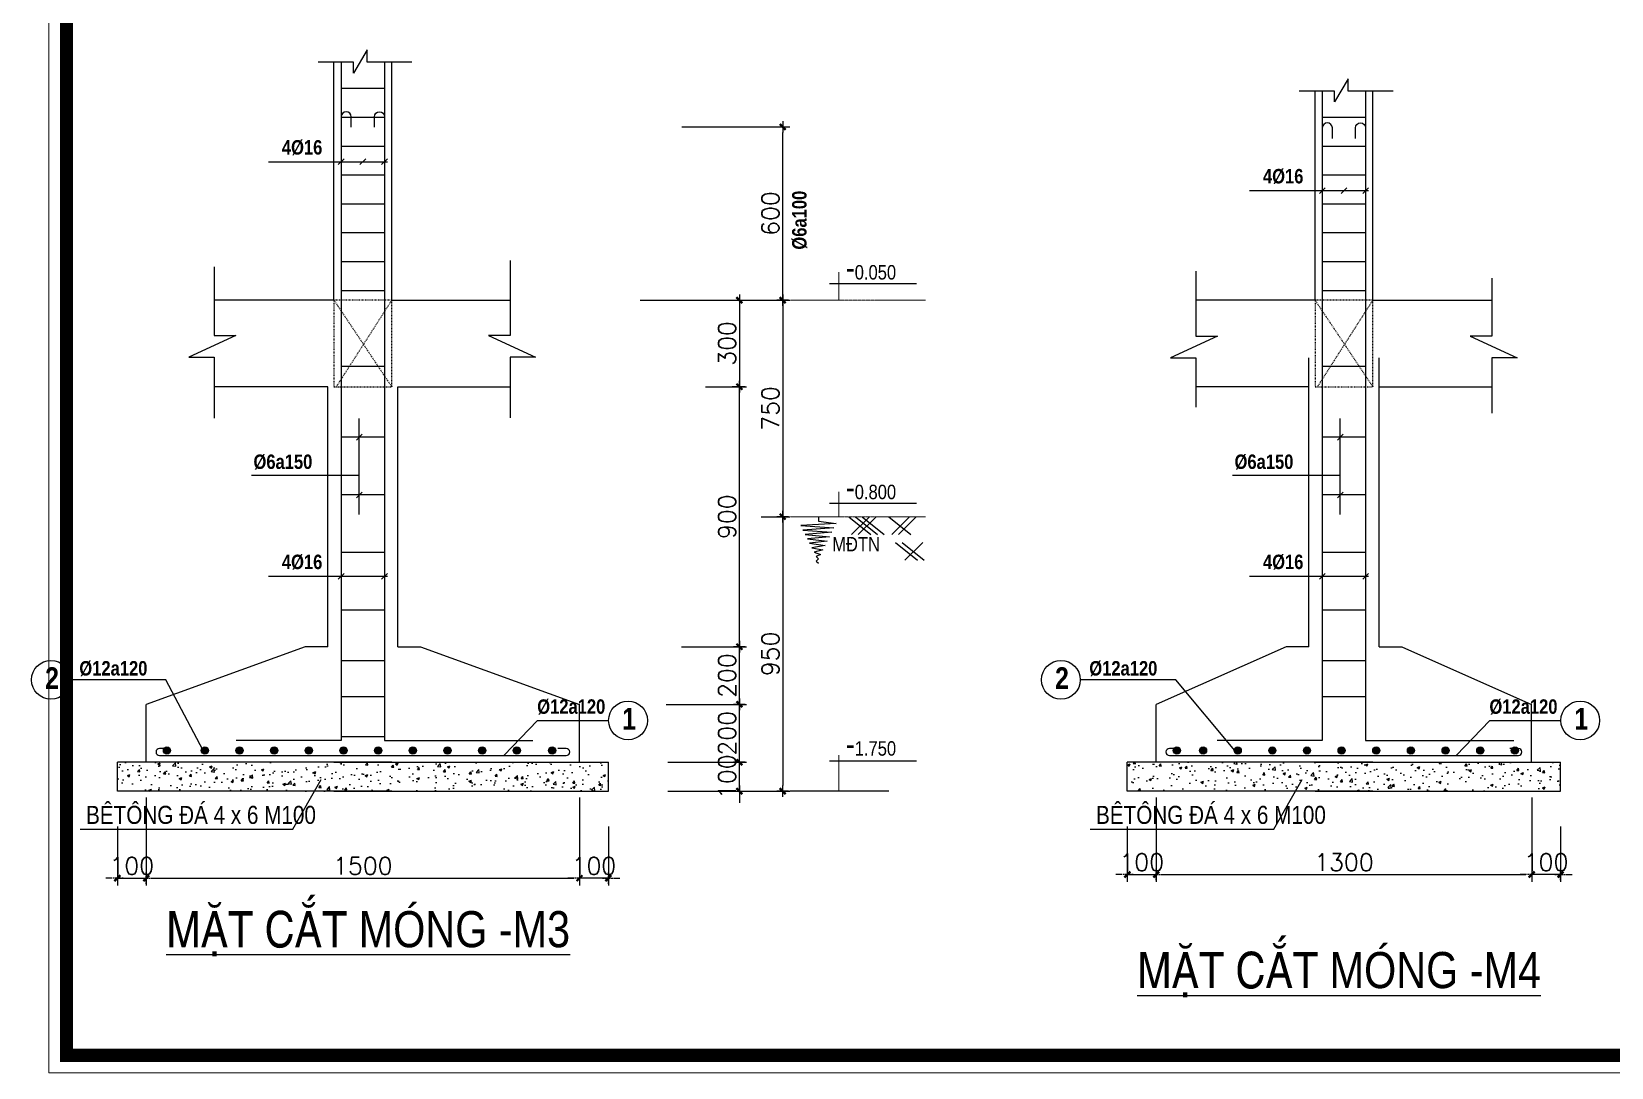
# Model space of a CAD drawing. Header units: millimetres. Extents: x 615730 to 2792744, y 139412 to 597571.
# Drawn here: x 1082388 to 1104268, y 255511 to 269857 of the extents above; entities that cross this region are included whole.
import ezdxf

# ---------------------------------------------------------------- set-up
doc = ezdxf.new("R2010")
doc.units = ezdxf.units.MM
doc.header["$MEASUREMENT"] = 0
doc.header["$PDMODE"] = 34
for name, pattern in [('CAPNUOC', [4, 2.5, -0.5, 0.5, -0.5]), ('HIDDEN', [0.375, 0.25, -0.125]), ('PHU', [4, 2, -2])]:
    doc.linetypes.add(name, pattern=pattern)
doc.layers.get('0').update_dxf_attribs({"lineweight": 5})
for name, color, linetype in [('2C', 251, 'Continuous'), ('2H', 7, 'HIDDEN'), ('2L', 7, 'Continuous'), ('3L', 2, 'Continuous'), ('4L', 161, 'Continuous'), ('5L', 1, 'Continuous'), ('H', 252, 'Continuous')]:
    doc.layers.add(name, color=color, linetype=linetype)
doc.layers.add('thay', color=7, linetype='Continuous', lineweight=15)
doc.layers.add('TRUC', color=155, linetype='CAPNUOC', lineweight=5)
doc.styles.add('500', font='', dxfattribs={"height": 500})
doc.styles.add('AVO', font='', dxfattribs={"height": 200})
doc.styles.add('romans', font='romans.shx', dxfattribs={"height": 240})
doc.styles.add('UNIVER', font='')
doc.styles.get('500').set_extended_font_data('VNI-Helve-Condense')
doc.styles.get('AVO').set_extended_font_data('VNI-Helve-Condense')
doc.styles.get('UNIVER').set_extended_font_data('VNI-Helve-Condense', bold=True)
doc.dimstyles.new('25', dxfattribs={"dimtxt": 160, "dimasz": 80, "dimexe": 100, "dimexo": 0, "dimgap": 50, "dimtad": 1, "dimdec": 0, "dimlfac": 0.25, "dimdsep": 46, "dimtxsty": 'romans', "dimblk": ']', "dimcen": 50, "dimdle": 100, "dimclrd": 148, "dimclre": 148, "dimclrt": 2, "dimadec": 0, "dimazin": 0, "dimtfac": 0.4, "dimtdec": 0, "dimtix": 1, "dimtmove": 2, "dimatfit": 3, "dimldrblk": ']', "dimfxl": 1, "dimtvp": 0.004, "dimtolj": 1, "dimarcsym": 0})

# ---------------------------------------------------------------- blocks, each defined once
blk = doc.blocks.new(']')
for p, q in [((1, 0), (-1, 0)), ((0, 1), (0, -1))]:
    blk.add_line(p, q)
at = {"color": 9, "const_width": 0.4}
blk.add_lwpolyline([(-0.51, -0.51), (0.51, 0.51)], dxfattribs=at)
blk = doc.blocks.new('*D835')
at = {"layer": '2L', "color": 148, "lineweight": -2, "transparency": 16777216}
for p, q in [((1091721, 264938), (1092291, 264938)), ((1092191, 261417), (1092191, 264858)), ((1091391, 261337), (1092291, 261337))]:
    blk.add_line(p, q, dxfattribs=at)
at = {"layer": 'DEFPOINTS', "color": 0, "transparency": 16777216}
for p in [(1091721, 264938), (1092191, 264938), (1091391, 261337)]:
    blk.add_point(p, dxfattribs=at)
at = {"layer": '2L', "color": 148, "lineweight": -2, "transparency": 16777216, "xscale": 80, "yscale": 80, "zscale": 80}
for p, rotation in [((1092191, 264938), 90), ((1092191, 261337), 270)]:
    blk.add_blockref(']', p, dxfattribs=dict(at, rotation=rotation))
at = {"layer": '2L', "color": 2, "transparency": 16777216, "insert": (1092021, 263138), "char_height": 240, "attachment_point": 5, "rotation": 90, "style": 'romans'}
blk.add_mtext('\\A1;900', dxfattribs=at)
blk = doc.blocks.new('*D836')
at = {"layer": '2L', "color": 148, "lineweight": -2, "transparency": 16777216}
for p, q in [((1091201, 259737), (1092291, 259737)), ((1092191, 259817), (1092191, 259897)), ((1092191, 259337), (1092191, 259737)), ((1091201, 259337), (1092291, 259337)), ((1092191, 259257), (1092191, 259177))]:
    blk.add_line(p, q, dxfattribs=at)
at = {"layer": 'DEFPOINTS', "color": 0, "transparency": 16777216}
for p in [(1091201, 259737), (1092191, 259737), (1091201, 259337)]:
    blk.add_point(p, dxfattribs=at)
at = {"layer": '2L', "color": 148, "lineweight": -2, "transparency": 16777216, "xscale": 80, "yscale": 80, "zscale": 80}
for p, rotation in [((1092191, 259737), 270), ((1092191, 259337), 90)]:
    blk.add_blockref(']', p, dxfattribs=dict(at, rotation=rotation))
at = {"layer": '2L', "color": 2, "transparency": 16777216, "insert": (1092021, 259537), "char_height": 240, "attachment_point": 5, "rotation": 90, "style": 'romans'}
blk.add_mtext('\\A1;100', dxfattribs=at)
blk = doc.blocks.new('*D837')
at = {"layer": '2L', "color": 148, "lineweight": -2, "transparency": 16777216}
for p, q in [((1091391, 261337), (1092291, 261337)), ((1092191, 260619), (1092191, 261257)), ((1091175, 260539), (1092291, 260539))]:
    blk.add_line(p, q, dxfattribs=at)
at = {"layer": 'DEFPOINTS', "color": 0, "transparency": 16777216}
for p in [(1091391, 261337), (1092191, 261337), (1091175, 260539)]:
    blk.add_point(p, dxfattribs=at)
at = {"layer": '2L', "color": 148, "lineweight": -2, "transparency": 16777216, "xscale": 80, "yscale": 80, "zscale": 80}
for p, rotation in [((1092191, 261337), 90), ((1092191, 260539), 270)]:
    blk.add_blockref(']', p, dxfattribs=dict(at, rotation=rotation))
at = {"layer": '2L', "color": 2, "transparency": 16777216, "insert": (1092021, 260938), "char_height": 240, "attachment_point": 5, "rotation": 90, "style": 'romans'}
blk.add_mtext('\\A1;200', dxfattribs=at)
blk = doc.blocks.new('*D838')
at = {"layer": '2L', "color": 148, "lineweight": -2, "transparency": 16777216}
for p, q in [((1091175, 260539), (1092291, 260539)), ((1092191, 259817), (1092191, 260459)), ((1091201, 259737), (1092291, 259737))]:
    blk.add_line(p, q, dxfattribs=at)
at = {"layer": 'DEFPOINTS', "color": 0, "transparency": 16777216}
for p in [(1091175, 260539), (1092191, 260539), (1091201, 259737)]:
    blk.add_point(p, dxfattribs=at)
at = {"layer": '2L', "color": 148, "lineweight": -2, "transparency": 16777216, "xscale": 80, "yscale": 80, "zscale": 80}
for p, rotation in [((1092191, 260539), 90), ((1092191, 259737), 270)]:
    blk.add_blockref(']', p, dxfattribs=dict(at, rotation=rotation))
at = {"layer": '2L', "color": 2, "transparency": 16777216, "insert": (1092021, 260138), "char_height": 240, "attachment_point": 5, "rotation": 90, "style": 'romans'}
blk.add_mtext('\\A1;200', dxfattribs=at)
blk = doc.blocks.new('*D839')
at = {"layer": '2L', "color": 148, "lineweight": -2, "transparency": 16777216}
for p, q in [((1090816, 266137), (1092291, 266137)), ((1092191, 266057), (1092191, 265018)), ((1092191, 264938), (1092091, 264938))]:
    blk.add_line(p, q, dxfattribs=at)
at = {"layer": 'DEFPOINTS', "color": 0, "transparency": 16777216}
for p in [(1090816, 266137), (1092191, 264938), (1092191, 264938)]:
    blk.add_point(p, dxfattribs=at)
at = {"layer": '2L', "color": 148, "lineweight": -2, "transparency": 16777216, "xscale": 80, "yscale": 80, "zscale": 80}
for p, rotation in [((1092191, 266137), 90), ((1092191, 264938), 270)]:
    blk.add_blockref(']', p, dxfattribs=dict(at, rotation=rotation))
at = {"layer": '2L', "color": 2, "transparency": 16777216, "insert": (1092021, 265538), "char_height": 240, "attachment_point": 5, "rotation": 90, "style": 'romans'}
blk.add_mtext('\\A1;300', dxfattribs=at)
blk = doc.blocks.new('*D840')
at = {"layer": '2L', "color": 148, "lineweight": -2, "transparency": 16777216}
for p, q in [((1091396, 268537), (1092891, 268537)), ((1092791, 266217), (1092791, 268457)), ((1091416, 266137), (1092891, 266137))]:
    blk.add_line(p, q, dxfattribs=at)
at = {"layer": 'DEFPOINTS', "color": 0, "transparency": 16777216}
for p in [(1091396, 268537), (1092791, 268537), (1091416, 266137)]:
    blk.add_point(p, dxfattribs=at)
at = {"layer": '2L', "color": 148, "lineweight": -2, "transparency": 16777216, "xscale": 80, "yscale": 80, "zscale": 80}
for p, rotation in [((1092791, 268537), 90), ((1092791, 266137), 270)]:
    blk.add_blockref(']', p, dxfattribs=dict(at, rotation=rotation))
at = {"layer": '2L', "color": 2, "transparency": 16777216, "insert": (1092621, 267337), "char_height": 240, "attachment_point": 5, "rotation": 90, "style": 'romans'}
blk.add_mtext('\\A1;600', dxfattribs=at)
blk = doc.blocks.new('_Oblique')
at = {"color": 0, "linetype": 'ByBlock', "lineweight": -2}
blk.add_line((-0.5, -0.5), (0.5, 0.5), dxfattribs=at)
blk = doc.blocks.new('*D841')
at = {"layer": '2H', "color": 148, "linetype": 'ByBlock', "lineweight": -2, "transparency": 16777216}
for p, q in [((1083976, 259247), (1083976, 258031)), ((1089976, 259247), (1089976, 258031)), ((1084056, 258131), (1089896, 258131))]:
    blk.add_line(p, q, dxfattribs=at)
at = {"layer": 'DEFPOINTS', "color": 0, "linetype": 'ByBlock', "transparency": 16777216}
for p in [(1083976, 259247), (1089976, 259247), (1089976, 258131)]:
    blk.add_point(p, dxfattribs=at)
at = {"layer": '2H', "color": 148, "linetype": 'ByBlock', "lineweight": -2, "transparency": 16777216, "xscale": 80, "yscale": 80, "zscale": 80, "rotation": 180}
blk.add_blockref(']', (1083976, 258131), dxfattribs=at)
at = {"layer": '2H', "color": 148, "linetype": 'ByBlock', "lineweight": -2, "transparency": 16777216, "xscale": 80, "yscale": 80, "zscale": 80}
blk.add_blockref(']', (1089976, 258131), dxfattribs=at)
at = {"layer": '2H', "color": 2, "linetype": 'ByBlock', "transparency": 16777216, "insert": (1086976, 258301), "char_height": 240, "attachment_point": 5, "style": 'romans'}
blk.add_mtext('\\A1;1500', dxfattribs=at)
blk = doc.blocks.new('*D842')
at = {"layer": '2H', "color": 148, "linetype": 'ByBlock', "lineweight": -2, "transparency": 16777216}
for p, q in [((1083576, 258847), (1083576, 258031)), ((1083976, 258847), (1083976, 258031)), ((1083496, 258131), (1083416, 258131)), ((1083576, 258131), (1083976, 258131)), ((1084056, 258131), (1084136, 258131))]:
    blk.add_line(p, q, dxfattribs=at)
at = {"layer": 'DEFPOINTS', "color": 0, "linetype": 'ByBlock', "transparency": 16777216}
for p in [(1083576, 258847), (1083976, 258847), (1083976, 258131)]:
    blk.add_point(p, dxfattribs=at)
at = {"layer": '2H', "color": 148, "linetype": 'ByBlock', "lineweight": -2, "transparency": 16777216, "xscale": 80, "yscale": 80, "zscale": 80}
blk.add_blockref(']', (1083576, 258131), dxfattribs=at)
at = {"layer": '2H', "color": 148, "linetype": 'ByBlock', "lineweight": -2, "transparency": 16777216, "xscale": 80, "yscale": 80, "zscale": 80, "rotation": 180}
blk.add_blockref(']', (1083976, 258131), dxfattribs=at)
at = {"layer": '2H', "color": 2, "linetype": 'ByBlock', "transparency": 16777216, "insert": (1083776, 258301), "char_height": 240, "attachment_point": 5, "style": 'romans'}
blk.add_mtext('\\A1;100', dxfattribs=at)
blk = doc.blocks.new('*D843')
at = {"layer": '2H', "color": 148, "linetype": 'ByBlock', "lineweight": -2, "transparency": 16777216}
for p, q in [((1089976, 258847), (1089976, 258031)), ((1090376, 258847), (1090376, 258031)), ((1089896, 258131), (1089816, 258131)), ((1090376, 258131), (1089976, 258131)), ((1090456, 258131), (1090536, 258131))]:
    blk.add_line(p, q, dxfattribs=at)
at = {"layer": 'DEFPOINTS', "color": 0, "linetype": 'ByBlock', "transparency": 16777216}
for p in [(1089976, 258847), (1090376, 258847), (1089976, 258131)]:
    blk.add_point(p, dxfattribs=at)
at = {"layer": '2H', "color": 148, "linetype": 'ByBlock', "lineweight": -2, "transparency": 16777216, "xscale": 80, "yscale": 80, "zscale": 80}
blk.add_blockref(']', (1089976, 258131), dxfattribs=at)
at = {"layer": '2H', "color": 148, "linetype": 'ByBlock', "lineweight": -2, "transparency": 16777216, "xscale": 80, "yscale": 80, "zscale": 80, "rotation": 180}
blk.add_blockref(']', (1090376, 258131), dxfattribs=at)
at = {"layer": '2H', "color": 2, "linetype": 'ByBlock', "transparency": 16777216, "insert": (1090176, 258301), "char_height": 240, "attachment_point": 5, "style": 'romans'}
blk.add_mtext('\\A1;100', dxfattribs=at)
blk = doc.blocks.new('*D846')
at = {"layer": '2L', "color": 148, "lineweight": -2, "transparency": 16777216}
for p, q in [((1092491, 263138), (1092891, 263138)), ((1092791, 263058), (1092791, 259417)), ((1091701, 259337), (1092891, 259337))]:
    blk.add_line(p, q, dxfattribs=at)
at = {"layer": 'DEFPOINTS', "color": 0, "transparency": 16777216}
for p in [(1092491, 263138), (1091701, 259337), (1092791, 259337)]:
    blk.add_point(p, dxfattribs=at)
at = {"layer": '2L', "color": 148, "lineweight": -2, "transparency": 16777216, "xscale": 80, "yscale": 80, "zscale": 80}
for p, rotation in [((1092791, 263138), 90), ((1092791, 259337), 270)]:
    blk.add_blockref(']', p, dxfattribs=dict(at, rotation=rotation))
at = {"layer": '2L', "color": 2, "transparency": 16777216, "insert": (1092621, 261238), "char_height": 240, "attachment_point": 5, "rotation": 90, "style": 'romans'}
blk.add_mtext('\\A1;950', dxfattribs=at)
blk = doc.blocks.new('*D847')
at = {"layer": '2L', "color": 148, "lineweight": -2, "transparency": 16777216}
for p, q in [((1091946, 266137), (1092891, 266137)), ((1092791, 266057), (1092791, 263218)), ((1092491, 263138), (1092891, 263138))]:
    blk.add_line(p, q, dxfattribs=at)
at = {"layer": 'DEFPOINTS', "color": 0, "transparency": 16777216}
for p in [(1091946, 266137), (1092491, 263138), (1092791, 263138)]:
    blk.add_point(p, dxfattribs=at)
at = {"layer": '2L', "color": 148, "lineweight": -2, "transparency": 16777216, "xscale": 80, "yscale": 80, "zscale": 80}
for p, rotation in [((1092791, 266137), 90), ((1092791, 263138), 270)]:
    blk.add_blockref(']', p, dxfattribs=dict(at, rotation=rotation))
at = {"layer": '2L', "color": 2, "transparency": 16777216, "insert": (1092621, 264638), "char_height": 240, "attachment_point": 5, "rotation": 90, "style": 'romans'}
blk.add_mtext('\\A1;750', dxfattribs=at)
blk = doc.blocks.new('*D864')
at = {"layer": '2H', "color": 148, "linetype": 'ByBlock', "lineweight": -2, "transparency": 16777216}
for p, q in [((1097964, 259247), (1097964, 258082)), ((1103164, 259247), (1103164, 258082)), ((1098044, 258182), (1103084, 258182))]:
    blk.add_line(p, q, dxfattribs=at)
at = {"layer": 'DEFPOINTS', "color": 0, "linetype": 'ByBlock', "transparency": 16777216}
for p in [(1097964, 259247), (1103164, 259247), (1103164, 258182)]:
    blk.add_point(p, dxfattribs=at)
at = {"layer": '2H', "color": 148, "linetype": 'ByBlock', "lineweight": -2, "transparency": 16777216, "xscale": 80, "yscale": 80, "zscale": 80, "rotation": 180}
blk.add_blockref(']', (1097964, 258182), dxfattribs=at)
at = {"layer": '2H', "color": 148, "linetype": 'ByBlock', "lineweight": -2, "transparency": 16777216, "xscale": 80, "yscale": 80, "zscale": 80}
blk.add_blockref(']', (1103164, 258182), dxfattribs=at)
at = {"layer": '2H', "color": 2, "linetype": 'ByBlock', "transparency": 16777216, "insert": (1100564, 258352), "char_height": 240, "attachment_point": 5, "style": 'romans'}
blk.add_mtext('\\A1;1300', dxfattribs=at)
blk = doc.blocks.new('*D865')
at = {"layer": '2H', "color": 148, "linetype": 'ByBlock', "lineweight": -2, "transparency": 16777216}
for p, q in [((1097564, 258847), (1097564, 258082)), ((1097964, 258847), (1097964, 258082)), ((1097484, 258182), (1097404, 258182)), ((1097564, 258182), (1097964, 258182)), ((1098044, 258182), (1098124, 258182))]:
    blk.add_line(p, q, dxfattribs=at)
at = {"layer": 'DEFPOINTS', "color": 0, "linetype": 'ByBlock', "transparency": 16777216}
for p in [(1097564, 258847), (1097964, 258847), (1097964, 258182)]:
    blk.add_point(p, dxfattribs=at)
at = {"layer": '2H', "color": 148, "linetype": 'ByBlock', "lineweight": -2, "transparency": 16777216, "xscale": 80, "yscale": 80, "zscale": 80}
blk.add_blockref(']', (1097564, 258182), dxfattribs=at)
at = {"layer": '2H', "color": 148, "linetype": 'ByBlock', "lineweight": -2, "transparency": 16777216, "xscale": 80, "yscale": 80, "zscale": 80, "rotation": 180}
blk.add_blockref(']', (1097964, 258182), dxfattribs=at)
at = {"layer": '2H', "color": 2, "linetype": 'ByBlock', "transparency": 16777216, "insert": (1097764, 258352), "char_height": 240, "attachment_point": 5, "style": 'romans'}
blk.add_mtext('\\A1;100', dxfattribs=at)
blk = doc.blocks.new('*D866')
at = {"layer": '2H', "color": 148, "linetype": 'ByBlock', "lineweight": -2, "transparency": 16777216}
for p, q in [((1103164, 258847), (1103164, 258082)), ((1103564, 258847), (1103564, 258082)), ((1103084, 258182), (1103004, 258182)), ((1103564, 258182), (1103164, 258182)), ((1103644, 258182), (1103724, 258182))]:
    blk.add_line(p, q, dxfattribs=at)
at = {"layer": 'DEFPOINTS', "color": 0, "linetype": 'ByBlock', "transparency": 16777216}
for p in [(1103164, 258847), (1103564, 258847), (1103164, 258182)]:
    blk.add_point(p, dxfattribs=at)
at = {"layer": '2H', "color": 148, "linetype": 'ByBlock', "lineweight": -2, "transparency": 16777216, "xscale": 80, "yscale": 80, "zscale": 80}
blk.add_blockref(']', (1103164, 258182), dxfattribs=at)
at = {"layer": '2H', "color": 148, "linetype": 'ByBlock', "lineweight": -2, "transparency": 16777216, "xscale": 80, "yscale": 80, "zscale": 80, "rotation": 180}
blk.add_blockref(']', (1103564, 258182), dxfattribs=at)
at = {"layer": '2H', "color": 2, "linetype": 'ByBlock', "transparency": 16777216, "insert": (1103364, 258352), "char_height": 240, "attachment_point": 5, "style": 'romans'}
blk.add_mtext('\\A1;100', dxfattribs=at)

msp = doc.modelspace()

# ---------------------------------------------------------------- hatches: boundary and pattern name
at = {"layer": '2C', "linetype": 'ByBlock'}
h = msp.add_hatch(dxfattribs=at)
h.set_pattern_fill('AR-CONC', color=256, scale=50, style=0)
h.set_pattern_definition([(50, (859245.87, 239664.7), (358.6301, -31.37607), [37.5, -412.5]), (355, (859245.87, 239664.7), (-69.37567, 376.09607), [30, -330]), (100.4514, (859275.76, 239662.1), (289.2547, 344.71977), [31.8701, -350.57106]), (46.1842, (859245.87, 239764.7), (533.6205, -82.7595), [56.25, -618.75]), (96.6356, (859290.34, 239757.8), (467.3314, 487.0589), [47.8051, -525.8565]), (351.1842, (859245.87, 239764.7), (467.331, 487.0593), [45, -495]), (21, (859295.87, 239739.7), (298.45353, -201.30945), [37.5, -412.5]), (326, (859295.87, 239739.7), (121.65767, 362.575), [30, -330]), (71.4514, (859320.74, 239722.93), (420.1113, 161.26525), [31.8701, -350.57106]), (37.5, (859245.87, 239664.71), (6.07993, 166.44693), [0, -326, 0, -335, 0, -331.25]), (7.5, (859245.87, 239664.7), (131.53477, 197.20586), [0, -191, 0, -318.5, 0, -126.25]), (327.5, (859134.37, 239664.7), (266.91122, -11.277436), [0, -125, 0, -390, 0, -517.5]), (317.5, (859084.37, 239664.7), (291.59308, 50.0525), [0, -162.5, 0, -259, 0, -367.5])])
h.paths.add_polyline_path([(1087376.4, 259337.4), (1090376.4, 259337.4), (1090376.4, 259737.4), (1086576.4, 259737.4), (1083576.4, 259737.4), (1083576.4, 259337.4)])
h = msp.add_hatch(dxfattribs=at)
h.set_pattern_fill('AR-CONC', color=256, scale=50, style=0)
h.set_pattern_definition([(50, (911359.4, 318939.85), (358.6301, -31.37607), [37.5, -412.5]), (355, (911359.4, 318939.85), (-69.3757, 376.0961), [30, -330]), (100.4514, (911389.3, 318937.23), (289.2547, 344.7198), [31.8701, -350.57106]), (46.1842, (911359.4, 319039.85), (533.6205, -82.7595), [56.25, -618.75]), (96.6356, (911403.9, 319032.95), (467.3314, 487.059), [47.8051, -525.8565]), (351.1842, (911359.4, 319039.85), (467.331, 487.0593), [45, -495]), (21, (911409.4, 319014.85), (298.45353, -201.30945), [37.5, -412.5]), (326, (911409.4, 319014.85), (121.65767, 362.575), [30, -330]), (71.4514, (911434.28, 318998.07), (420.1113, 161.26525), [31.8701, -350.57106]), (37.5, (911359.41, 318939.85), (6.07993, 166.44693), [0, -326, 0, -335, 0, -331.25]), (7.5, (911359.4, 318939.85), (131.53477, 197.20586), [0, -191, 0, -318.5, 0, -126.25]), (327.5, (911247.91, 318939.85), (266.91122, -11.27744), [0, -125, 0, -390, 0, -517.5]), (317.5, (911197.9, 318939.85), (291.59308, 50.0525), [0, -162.5, 0, -259, 0, -367.5])])
h.paths.add_polyline_path([(1103563.9, 259337.4), (1103563.9, 259737.4), (1100163.9, 259737.4), (1097563.9, 259737.4), (1097563.9, 259337.4), (1100963.9, 259337.4)])
at = {"layer": '2L'}
for points in [[(1084313.3, 259899.4, -1), (1084213.3, 259899.4, -1)], [(1084838.4, 259899.4, -1), (1084738.4, 259899.4, -1)], [(1085318.4, 259899.4, -1), (1085218.4, 259899.4, -1)], [(1085798.4, 259899.4, -1), (1085698.4, 259899.4, -1)], [(1086278.4, 259899.4, -1), (1086178.4, 259899.4, -1)], [(1086758.4, 259899.4, -1), (1086658.4, 259899.4, -1)], [(1087238.4, 259899.4, -1), (1087138.4, 259899.4, -1)], [(1087718.4, 259899.4, -1), (1087618.4, 259899.4, -1)], [(1088198.4, 259899.4, -1), (1088098.4, 259899.4, -1)], [(1088678.4, 259899.4, -1), (1088578.4, 259899.4, -1)], [(1089158.4, 259899.4, -1), (1089058.4, 259899.4, -1)], [(1089547, 259899.4, 1), (1089647, 259899.4, 1)], [(1098300.8, 259899.4, -1), (1098200.8, 259899.4, -1)], [(1098662.3, 259899.4, -1), (1098562.3, 259899.4, -1)], [(1099142.3, 259899.4, -1), (1099042.3, 259899.4, -1)], [(1099622.3, 259899.4, -1), (1099522.3, 259899.4, -1)], [(1100102.3, 259899.4, -1), (1100002.3, 259899.4, -1)], [(1100582.3, 259899.4, -1), (1100482.3, 259899.4, -1)], [(1101062.3, 259899.4, -1), (1100962.3, 259899.4, -1)], [(1101542.3, 259899.4, -1), (1101442.3, 259899.4, -1)], [(1102022.3, 259899.4, -1), (1101922.3, 259899.4, -1)], [(1102502.3, 259899.4, -1), (1102402.3, 259899.4, -1)], [(1102982.3, 259899.4, -1), (1102882.3, 259899.4, -1)]]:
    msp.add_hatch(color=256, dxfattribs=at).paths.add_polyline_path(points)

# ---------------------------------------------------------------- linework, layer by layer
at = {"layer": '2C', "ltscale": 2}
for p, q in [((1093706, 263137.7), (1094013.2, 262891.9)), ((1093991.8, 263137.7), (1093746, 262891.9)), ((1093798.2, 263137.7), (1094105.4, 262891.9)), ((1094084, 263137.7), (1093838.2, 262891.9)), ((1093890.4, 263137.7), (1094197.6, 262891.9)), ((1094260.2, 263137.7), (1094567.4, 262891.9)), ((1094546, 263137.7), (1094300.2, 262891.9)), ((1094638.1, 263137.7), (1094392.4, 262891.9)), ((1094352.4, 262779.7), (1094659.6, 262533.9)), ((1094444.5, 262779.7), (1094751.7, 262533.9)), ((1094730.3, 262779.7), (1094484.5, 262533.9))]:
    msp.add_line(p, q, dxfattribs=at)
msp.add_lwpolyline([(1093285.8, 263137.7), (1093285.8, 263076.3), (1093531.6, 263045.5), (1093040.1, 263014.8), (1093500.9, 262984.1), (1093070.8, 262953.4), (1093470.2, 262922.7), (1093101.5, 262891.9), (1093439.4, 262861.2), (1093132.2, 262830.5), (1093408.7, 262799.8), (1093163, 262769.1), (1093378, 262738.3), (1093193.7, 262707.6), (1093347.3, 262676.9), (1093224.4, 262646.2), (1093316.6, 262615.5), (1093255.1, 262584.7), (1093285.8, 262554), (1093255.1, 262523.3), (1093285.8, 262492.6)], dxfattribs=at)
at = {"layer": '2H', "linetype": 'ByBlock'}
for centre in [(1082656.7, 260878.6), (1096644.2, 260878.6), (1090648.5, 260315.7), (1103836.1, 260315.7)]:
    msp.add_circle(centre, 268.5, dxfattribs=at)
at = {"layer": '2L'}
for p, q in [((1086576.4, 266137.4), (1086576.4, 269432.8)), ((1087376.4, 266137.4), (1087376.4, 269432.8)), ((1100163.9, 266138.7), (1100163.9, 269032.8)), ((1100963.9, 266137.4), (1100963.9, 269032.8)), ((1094645.2, 266362.1), (1093438.3, 266362.1)), ((1086576.4, 266137.4), (1084926.4, 266137.4)), ((1087376.4, 266137.4), (1089026.4, 266137.4)), ((1100163.9, 266137.4), (1098513.9, 266137.4)), ((1100963.9, 266137.4), (1102613.9, 266137.4)), ((1100078.3, 261337.4), (1100078.3, 265338.7)), ((1101049.6, 261337.4), (1101049.6, 265338.7)), ((1086490.8, 261337.4), (1086490.8, 264938.7)), ((1087462, 261337.4), (1087462, 264938.7)), ((1086926.2, 263706.7), (1085434.7, 263706.7)), ((1100513.7, 263706.7), (1099022.3, 263706.7)), ((1094645.2, 263319.7), (1093438.3, 263319.7)), ((1086176.4, 261337.4), (1083976.4, 260538.7)), ((1086490.8, 261337.4), (1086176.4, 261337.4)), ((1087462, 261337.4), (1087776.4, 261337.4)), ((1087776.4, 261337.4), (1089976.4, 260538.7)), ((1099763.9, 261337.4), (1097963.9, 260538.7)), ((1100078.3, 261337.4), (1099763.9, 261337.4)), ((1101049.6, 261337.4), (1101363.9, 261337.4)), ((1101363.9, 261337.4), (1103163.9, 260538.7)), ((1083976.4, 259737.4), (1083976.4, 260538.7)), ((1089976.4, 259737.4), (1089976.4, 260538.7)), ((1097963.9, 259737.4), (1097963.9, 260538.7)), ((1103163.9, 259737.4), (1103163.9, 260538.7)), ((1094645.2, 259753), (1093438.3, 259753)), ((1086005.2, 258809.7), (1086396.6, 259499.5)), ((1099592.8, 258809.7), (1099984.2, 259499.5)), ((1094260.1, 259337.4), (1092891.4, 259337.4)), ((1083061.7, 258809.7), (1086005.2, 258809.7)), ((1097049.2, 258809.7), (1099592.8, 258809.7))]:
    msp.add_line(p, q, dxfattribs=at)
at = {"layer": '2L', "linetype": 'PHU', "ltscale": 5}
for p, q in [((1086576.4, 266137.4), (1087376.4, 264937.4)), ((1087376.4, 266137.4), (1086608.5, 264937.4)), ((1100163.9, 266137.4), (1100963.9, 264937.4)), ((1100963.9, 266137.4), (1100196.1, 264937.4))]:
    msp.add_line(p, q, dxfattribs=at)
at = {"layer": '2L'}
for points in [[(1085669.8, 268054.1), (1087317.1, 268054.1)], [(1099257.3, 267654.1), (1100904.7, 267654.1)], [(1086490.8, 264938.7), (1084926.4, 264938.7)], [(1087462, 264938.7), (1089026.4, 264938.7)], [(1100078.3, 264938.7), (1098513.9, 264938.7)], [(1101049.6, 264938.7), (1102613.9, 264938.7)], [(1086926.2, 263169.7), (1086926.2, 264500)], [(1100513.7, 263169.7), (1100513.7, 264500)], [(1085669.8, 262312.4), (1087317.1, 262312.4)], [(1099257.3, 262312.4), (1100904.7, 262312.4)], [(1084763.3, 259899.4), (1084247.8, 260878.6), (1082925.2, 260878.6)], [(1099050.8, 259899.4), (1098235.4, 260878.6), (1096912.7, 260878.6)], [(1088930.4, 259828.3), (1089395.2, 260315.7), (1090380.1, 260315.7)], [(1102118, 259828.3), (1102582.8, 260315.7), (1103567.6, 260315.7)]]:
    msp.add_lwpolyline(points, dxfattribs=at)
at = {"layer": '2L', "linetype": 'PHU', "ltscale": 5}
for points in [[(1086576.4, 264937.4), (1087376.4, 264937.4), (1087376.4, 266137.4), (1086576.4, 266137.4)], [(1100163.9, 264937.4), (1100963.9, 264937.4), (1100963.9, 266137.4), (1100163.9, 266137.4)]]:
    msp.add_lwpolyline(points, close=True, dxfattribs=at)
at = {"layer": '2L'}
for centre in [(1084263.3, 259899.4), (1084788.4, 259899.4), (1085268.4, 259899.4), (1085748.4, 259899.4), (1086228.4, 259899.4), (1086708.4, 259899.4), (1087188.4, 259899.4), (1087668.4, 259899.4), (1088148.4, 259899.4), (1088628.4, 259899.4), (1089108.4, 259899.4), (1089597, 259899.4), (1098250.8, 259899.4), (1098612.3, 259899.4), (1099092.3, 259899.4), (1099572.3, 259899.4), (1100052.3, 259899.4), (1100532.3, 259899.4), (1101012.3, 259899.4), (1101492.3, 259899.4), (1101972.3, 259899.4), (1102452.3, 259899.4), (1102932.3, 259899.4)]:
    msp.add_circle(centre, 50, dxfattribs=at)
at = {"layer": '3L'}
for p, q in [((1087036.3, 269602.8), (1086846.3, 269282.8)), ((1087036.3, 269432.8), (1087036.3, 269602.8)), ((1086846.3, 269432.8), (1086356.4, 269432.8)), ((1086846.3, 269282.8), (1086846.3, 269432.8)), ((1087656.4, 269432.8), (1087036.3, 269432.8)), ((1100623.8, 269202.8), (1100433.8, 268882.8)), ((1100623.8, 269032.8), (1100623.8, 269202.8)), ((1087276.4, 269067.4), (1086676.4, 269067.4)), ((1100433.8, 269032.8), (1099943.9, 269032.8)), ((1100433.8, 268882.8), (1100433.8, 269032.8)), ((1101243.9, 269032.8), (1100623.8, 269032.8)), ((1087276.4, 268667.4), (1086676.4, 268667.4)), ((1087276.4, 268667.4), (1086676.4, 268667.4)), ((1100863.9, 268667.4), (1100263.9, 268667.4)), ((1087276.4, 268267.4), (1086676.4, 268267.4)), ((1100863.9, 268267.4), (1100263.9, 268267.4)), ((1100863.9, 268267.4), (1100263.9, 268267.4)), ((1087276.4, 267867.4), (1086676.4, 267867.4)), ((1100863.9, 267867.4), (1100263.9, 267867.4)), ((1087276.4, 267467.4), (1086676.4, 267467.4)), ((1100863.9, 267467.4), (1100263.9, 267467.4)), ((1087276.4, 267067.4), (1086676.4, 267067.4)), ((1100863.9, 267067.4), (1100263.9, 267067.4)), ((1087276.4, 266667.4), (1086676.4, 266667.4)), ((1100863.9, 266667.4), (1100263.9, 266667.4)), ((1087276.4, 266267.4), (1086676.4, 266267.4)), ((1100863.9, 266267.4), (1100263.9, 266267.4)), ((1087276.4, 265217.4), (1086676.4, 265217.4)), ((1100863.9, 265217.4), (1100263.9, 265217.4)), ((1087276.4, 264240), (1086676.4, 264240)), ((1100863.9, 264240), (1100263.9, 264240)), ((1087276.4, 263440), (1086676.4, 263440)), ((1100863.9, 263440), (1100263.9, 263440)), ((1087276.4, 262640), (1086676.4, 262640)), ((1100863.9, 262640), (1100263.9, 262640)), ((1087276.4, 261841.9), (1086676.4, 261841.9)), ((1100863.9, 261841.9), (1100263.9, 261841.9)), ((1087276.4, 261141.9), (1086676.4, 261141.9)), ((1100863.9, 261141.9), (1100263.9, 261141.9)), ((1087276.4, 260641.9), (1086676.4, 260641.9)), ((1087276.4, 260641.9), (1086676.4, 260641.9)), ((1100863.9, 260641.9), (1100263.9, 260641.9)), ((1100863.9, 260641.9), (1100263.9, 260641.9)), ((1087276.4, 260087.7), (1086676.4, 260087.7))]:
    msp.add_line(p, q, dxfattribs=at)
for points in [[(1084915.2, 266597.3), (1084915.2, 265649), (1085215.2, 265649), (1084565.2, 265349), (1084915.2, 265349), (1084915.2, 264504.7)], [(1089015.2, 266685), (1089015.2, 265649), (1088715.2, 265649), (1089365.2, 265349), (1089015.2, 265349), (1089015.2, 264506.9)], [(1098513.9, 266536.7), (1098513.9, 265637.6), (1098813.9, 265637.6), (1098163.9, 265337.6), (1098513.9, 265337.6), (1098513.9, 264653.8)], [(1102613.9, 266441.3), (1102613.9, 265637.6), (1102313.9, 265637.6), (1102963.9, 265337.6), (1102613.9, 265337.6), (1102613.9, 264569.7)]]:
    msp.add_lwpolyline(points, dxfattribs=at)
at = {"layer": '4L'}
for p, q in [((1087376.4, 259737.4), (1083576.4, 259737.4)), ((1083576.4, 259337.4), (1083576.4, 259737.4)), ((1086576.4, 259737.4), (1090376.4, 259737.4)), ((1090376.4, 259337.4), (1090376.4, 259737.4)), ((1100963.9, 259737.4), (1097563.9, 259737.4)), ((1097563.9, 259337.4), (1097563.9, 259737.4)), ((1100163.9, 259737.4), (1103563.9, 259737.4)), ((1103563.9, 259337.4), (1103563.9, 259737.4)), ((1087376.4, 259337.4), (1083576.4, 259337.4)), ((1086576.4, 259337.4), (1090376.4, 259337.4)), ((1100963.9, 259337.4), (1097563.9, 259337.4)), ((1100163.9, 259337.4), (1103563.9, 259337.4))]:
    msp.add_line(p, q, dxfattribs=at)
at = {"layer": '5L', "ltscale": 100}
for points in [[(1086676.4, 269432.8), (1086676.4, 260037.4), (1085222, 260036.8)], [(1100263.9, 269032.8), (1100263.9, 260037.4), (1098809.6, 260036.8)]]:
    msp.add_lwpolyline(points, dxfattribs=at)
at = {"layer": '5L', "linetype": 'ByBlock'}
for points in [[(1087276.4, 269432.8), (1087276.4, 260037.4), (1089329.6, 260036.8)], [(1100863.9, 269032.8), (1100863.9, 260037.4), (1102917.2, 260036.8)]]:
    msp.add_lwpolyline(points, dxfattribs=at)
at = {"layer": '5L', "ltscale": 100}
for points in [[(1086816.3, 268532.3), (1086816.4, 268677.1, 1), (1086676.4, 268677.1), (1086676.4, 268537.1)], [(1087136.4, 268532.3), (1087136.4, 268677.1, -1), (1087276.4, 268677.1), (1087276.4, 268537.1)], [(1100403.9, 268377.7), (1100403.9, 268522.5, 1), (1100263.9, 268522.5), (1100263.9, 268382.5)], [(1100724, 268377.7), (1100723.9, 268522.5, -1), (1100863.9, 268522.5), (1100863.9, 268382.5)]]:
    msp.add_lwpolyline(points, format="xyb", dxfattribs=at)
at = {"layer": '5L', "linetype": 'ByBlock'}
for points in [[(1084276.6, 259929), (1084161.8, 259929, 0.9791106), (1084159.7, 259828.3), (1087376.4, 259828.3), (1089793.1, 259828.3, 0.9791106), (1089790.9, 259929), (1089676.2, 259929)], [(1098264.1, 259929), (1098149.4, 259929, 0.9791106), (1098147.3, 259828.3), (1100963.9, 259828.3), (1102980.6, 259828.3, 0.9791106), (1102978.5, 259929), (1102863.7, 259929)]]:
    msp.add_lwpolyline(points, format="xyb", dxfattribs=at)
at = {"layer": 'H', "const_width": 182.5, "elevation": -15.9}
msp.add_lwpolyline([(1082870.7, 255677.8), (1118514.5, 255677.8), (1118514.5, 280738), (1082870.7, 280738)], close=True, dxfattribs=at)
at = {"layer": 'thay', "linetype": 'Continuous', "elevation": -15.9}
msp.add_lwpolyline([(1082627.4, 255434.5), (1118757.8, 255434.5), (1118757.8, 280981.3), (1082627.4, 280981.3)], close=True, dxfattribs=at)
at = {"layer": 'TRUC'}
for points in [[(1094767.5, 266137.4), (1092891.4, 266137.4)], [(1094767.5, 263137.7), (1092891.4, 263137.7)]]:
    msp.add_lwpolyline(points, dxfattribs=at)

# ---------------------------------------------------------------- block references
at = {"layer": '2L', "ltscale": 100, "xscale": 80, "yscale": 80, "zscale": 80}
for p in [(1086676.4, 268054.1), (1086976.4, 268054.1), (1087276.4, 268054.1), (1100263.9, 267654.1), (1100563.9, 267654.1), (1100863.9, 267654.1), (1086926.2, 264240), (1100513.7, 264240), (1086926.2, 263440), (1100513.7, 263440), (1086676.4, 262312.4), (1087276.4, 262312.4), (1100263.9, 262312.4), (1100863.9, 262312.4)]:
    msp.add_blockref('_Oblique', p, dxfattribs=at)

# ---------------------------------------------------------------- texts
at = {"layer": '2L'}
for s, height, style, p in [('4Þ16', 200, 'UNIVER', (1085854.5, 268154.1)), ('4Þ16', 200, 'UNIVER', (1099442.1, 267754.1)), ('Þ6a150', 200, 'UNIVER', (1085461.1, 263799.2)), ('Þ6a150', 200, 'UNIVER', (1099048.7, 263799.2)), ('MÑTN', 200, 'AVO', (1093476.6, 262657.8)), ('4Þ16', 200, 'UNIVER', (1085854.5, 262412.4)), ('4Þ16', 200, 'UNIVER', (1099442.1, 262412.4)), ('2', 300, 'UNIVER', (1082575.7, 260752.6)), ('Þ12a120', 200, 'UNIVER', (1083049.6, 260938.5)), ('2', 300, 'UNIVER', (1096563.2, 260752.6)), ('Þ12a120', 200, 'UNIVER', (1097037.2, 260938.5)), ('Þ12a120', 200, 'UNIVER', (1089391.2, 260408.2)), ('Þ12a120', 200, 'UNIVER', (1102578.8, 260408.2)), ('1', 300, 'UNIVER', (1090567.5, 260189.7)), ('1', 300, 'UNIVER', (1103755.1, 260189.7)), ('BEÂTOÂNG ÑAÙ 4 x 6 M100', 250, 'AVO', (1083142.9, 258883.1)), ('BEÂTOÂNG ÑAÙ 4 x 6 M100', 250, 'AVO', (1097130.5, 258883.1))]:
    msp.add_text(s, height=height, dxfattribs=dict(at, style=style)).set_placement(p)
at = {"layer": '2L', "style": 'UNIVER'}
msp.add_text('Þ6a100', height=200, rotation=90, dxfattribs=at).set_placement((1093121.3, 266837))
at = {"layer": '2L', "char_height": 325, "attachment_point": 1, "style": '500'}
for s, insert in [('-{\\H0.6154x;0.050}', (1093664.4, 266748.1)), ('-{\\H0.6154x;0.800}', (1093664.4, 263705.8)), ('-{\\H0.6154x;1.750}', (1093664.4, 260153.3))]:
    msp.add_mtext(s, dxfattribs=dict(at, insert=insert))
at = {"layer": '5L', "style": 'AVO'}
for s, p in [('%%UMAËT CAÉT MOÙNG -M3', (1084254.2, 257175)), ('%%UMAËT CAÉT MOÙNG -M4', (1097700.8, 256608.6))]:
    msp.add_text(s, height=500, dxfattribs=at).set_placement(p)

# ---------------------------------------------------------------- dimensions: what is measured, and where the dimension line sits
at = {"layer": '2H', "linetype": 'ByBlock'}
for base, p1, p2, picture, middle in [((1089976.4, 258131.5), (1083976.4, 259247.2), (1089976.4, 259247.2), '*D841', (1086976.4, 258301.5)), ((1103163.9, 258182.3), (1097963.9, 259247.2), (1103163.9, 259247.2), '*D864', (1100563.9, 258352.3)), ((1083976.4, 258131.5), (1083576.4, 258847.2), (1083976.4, 258847.2), '*D842', (1083776.4, 258301.5)), ((1089976.4, 258131.5), (1090376.4, 258847.2), (1089976.4, 258847.2), '*D843', (1090176.4, 258301.5)), ((1097963.9, 258182.3), (1097563.9, 258847.2), (1097963.9, 258847.2), '*D865', (1097763.9, 258352.3)), ((1103163.9, 258182.3), (1103563.9, 258847.2), (1103163.9, 258847.2), '*D866', (1103363.9, 258352.3))]:
    dim = msp.add_linear_dim(base=base, p1=p1, p2=p2, dimstyle='25', dxfattribs=at)
    dim.commit()
    dim.dimension.update_dxf_attribs({"geometry": picture, "text_midpoint": middle})
at = {"layer": '2L'}
for base, p1, p2, picture, middle in [((1092791.4, 268537.1), (1091415.8, 266137.4), (1091395.8, 268537.1), '*D840', (1092621.4, 267337.3)), ((1092191.4, 264937.7), (1090815.8, 266137.4), (1092191.4, 264937.7), '*D839', (1092021.4, 265537.6)), ((1092791.4, 263137.7), (1091946.4, 266137.4), (1092491.4, 263137.7), '*D847', (1092621.4, 264637.6)), ((1092191.4, 264937.7), (1091391.3, 261337.4), (1091720.5, 264937.7), '*D835', (1092021.4, 263137.6)), ((1092791.4, 259337.4), (1092491.4, 263137.7), (1091701.4, 259337.4), '*D846', (1092621.4, 261237.6)), ((1092191.4, 261337.4), (1091174.8, 260538.7), (1091391.3, 261337.4), '*D837', (1092021.4, 260938.1)), ((1092191.4, 260538.7), (1091201.4, 259737.4), (1091174.8, 260538.7), '*D838', (1092021.4, 260138.1)), ((1092191.4, 259737.4), (1091201.4, 259337.4), (1091201.4, 259737.4), '*D836', (1092021.4, 259537.4))]:
    dim = msp.add_linear_dim(base=base, p1=p1, p2=p2, angle=90, dimstyle='25', dxfattribs=at)
    dim.commit()
    dim.dimension.update_dxf_attribs({"geometry": picture, "text_midpoint": middle})

# ---------------------------------------------------------------- leaders
for points, override in [([(1093567.7, 266137.4), (1093567.7, 266523.7)], {"dimasz": 1, "dimgap": 1, "dimtad": 0, "dimldrblk": 'Open90', "dimlwd": 9}), ([(1093567.7, 263137.7), (1093567.7, 263481.3)], {"dimasz": 1, "dimgap": 1, "dimtad": 0, "dimldrblk": 'Open90', "dimlwd": 9}), ([(1093567.7, 259337.4), (1093567.7, 259833.2)], {"dimasz": 1, "dimtad": 0, "dimlwd": 9})]:
    msp.add_leader(points, dimstyle='25', override=override, dxfattribs=at)

doc.saveas('drawing.dxf')
